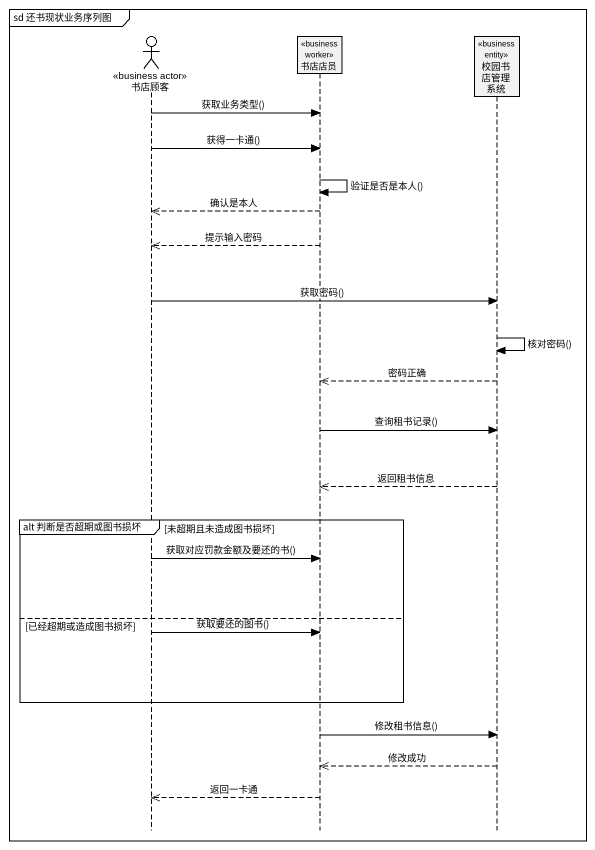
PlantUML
@startuml
mainframe sd 还书现状业务序列图
hide footbox
actor 书店顾客 <<business actor>>
participant 书店店员 <<business worker>>
participant 校园书店管理系统 <<business entity>>

书店顾客 -> 书店店员 : 获取业务类型()
书店顾客 -> 书店店员 : 获得一卡通()
书店店员 -> 书店店员 : 验证是否是本人()
书店店员 -->> 书店顾客 : 确认是本人
书店店员 -->> 书店顾客 : 提示输入密码
书店顾客 -> 校园书店管理系统 : 获取密码()
校园书店管理系统 -> 校园书店管理系统 : 核对密码()
校园书店管理系统 -->> 书店店员 : 密码正确
书店店员 -> 校园书店管理系统 : 查询租书记录()
校园书店管理系统 -->> 书店店员 : 返回租书信息
group alt 判断是否超期或图书损坏 [未超期且未造成图书损坏]
  书店顾客 -> 书店店员 : 获取对应罚款金额及要还的书()
else 已经超期或造成图书损坏
  书店顾客 -> 书店店员 : 获取要还的图书()
end
书店店员 -> 校园书店管理系统 : 修改租书信息()
校园书店管理系统 -->> 书店店员 : 修改成功
书店店员 -->> 书店顾客 : 返回一卡通
@enduml
